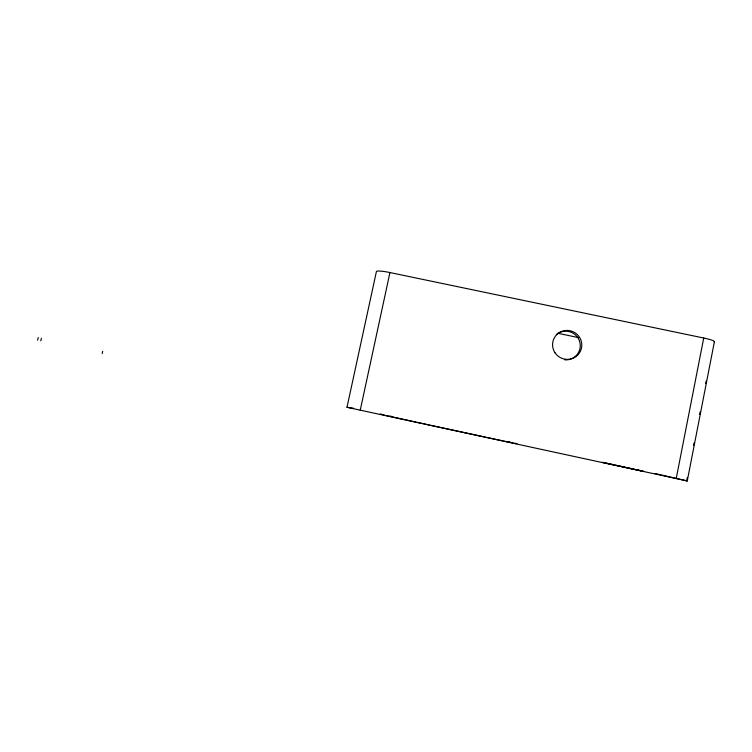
<?xml version="1.0" encoding="UTF-8"?>
<svg xmlns="http://www.w3.org/2000/svg" width="752" height="752" viewBox="0 0 752 752"><rect width="100%" height="100%" fill="white"/><g stroke="black" fill="none" stroke-linecap="round" stroke-linejoin="round"><path stroke-width="1.13" d="M714.4 341.756L687.253 480.951L686.679 480.81L687.356 477.379M693.617 445.287L694.058 442.994M699.651 414.343L700.093 412.049M705.686 383.398L706.137 381.104M676.208 478.61L703.722 338.024L389.95 272.553A14.138 1.918 12.2 0 0 376.376 271.707L346.992 407.293L687.253 480.951M360.236 410.216L389.95 272.553M102.178 353.525L102.695 351.325M37.6 340.186L38.22 337.554M40.787 340.891L41.416 338.25M346.992 407.293L353.637 408.28M381.922 414.437L380.268 414.126L381.236 414.39M514.312 443.257L515.844 443.567M513.541 443.097L503.718 441.029M558.078 333.315L578.739 337.657M390.091 416.129L392.375 416.608M502.656 440.804L486.506 437.363M485.454 437.138L430.586 425.284M613.519 464.736L602.38 462.32L643.759 471.429L635.816 469.577M615.747 465.215L634.679 469.314M416.138 422.135L406.202 419.954M417.172 422.361L422.633 423.555M423.724 423.79L429.439 425.03M405.253 419.748L396.248 417.764M395.308 417.557L385.842 415.442M508.361 441.734L510.082 442.12M638.081 469.596L638.749 469.746M382.73 414.737L384.892 415.226M655.039 473.506L686.679 480.81M515.336 443.304L517.066 443.708M703.722 338.024A15.125 1.889 9.8 0 1 714.193 341.972M556.264 334.602A14.523 14.316 24.4 0 1 578.354 338.513A14.523 14.316 24.4 0 1 570.401 359.174M569.499 359.437A14.523 14.316 24.4 0 1 564.79 359.832M555.014 352.791A14.655 14.438 24.4 0 0 580.281 351.475A14.655 14.438 24.4 0 0 566.256 330.448A14.655 14.438 24.4 0 0 555.014 352.791"/></g></svg>
